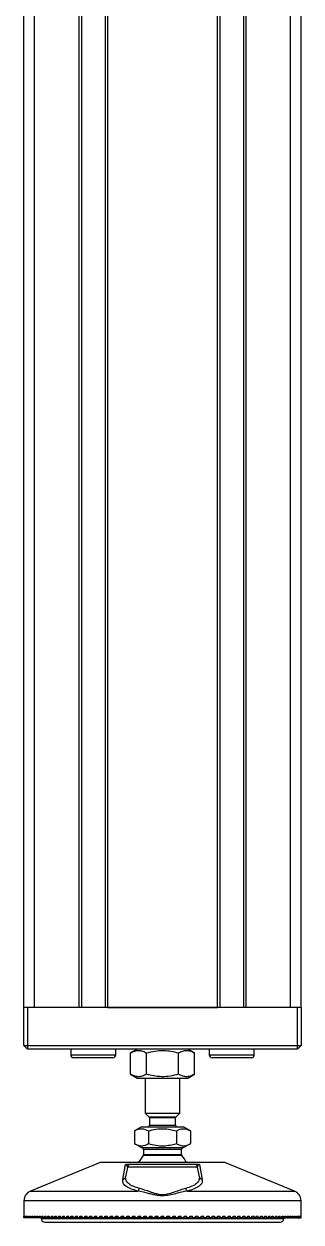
# Model space of a CAD drawing. Header units: millimetres. Extents: x 15 to 415, y 5 to 292.
# Drawn here: x 194.91 to 198.91, y 93.44 to 110.75 of the extents above; entities that cross this region are included whole.
import ezdxf

# ---------------------------------------------------------------- set-up
doc = ezdxf.new("R2010")
doc.units = ezdxf.units.MM

msp = doc.modelspace()

# ---------------------------------------------------------------- linework, layer by layer
at = {"color": 7, "linetype": 'Continuous', "lineweight": 25}
for p, q in [((194.90737, 96.53944), (194.90737, 123.08944)), ((195.05737, 96.53944), (195.05737, 123.08944)), ((195.70237, 96.53944), (195.70237, 123.08944)), ((195.73592, 123.08944), (195.73592, 96.53944)), ((196.07881, 123.08944), (196.07881, 96.53944)), ((196.11237, 123.08944), (196.11237, 96.53944)), ((197.70237, 96.53944), (197.70237, 123.08944)), ((197.73592, 123.08944), (197.73592, 96.53944)), ((198.07881, 123.08944), (198.07881, 96.53944)), ((198.11237, 123.08944), (198.11237, 96.53944)), ((198.75737, 96.53944), (198.75737, 123.08944)), ((198.90737, 96.53944), (198.90737, 123.08944)), ((194.90737, 95.98944), (194.90737, 96.53944)), ((194.95737, 96.53944), (194.90737, 96.53944)), ((194.95737, 96.53944), (194.95737, 95.98944)), ((198.85737, 96.53944), (194.95737, 96.53944)), ((195.70237, 96.53944), (195.05737, 96.53944)), ((196.11237, 96.53944), (197.70237, 96.53944)), ((198.75737, 96.53944), (198.11237, 96.53944)), ((198.85737, 95.98944), (198.85737, 96.53944)), ((198.90737, 96.53944), (198.85737, 96.53944)), ((198.90737, 96.53944), (198.90737, 95.98944)), ((194.90737, 95.98944), (194.95737, 95.98944)), ((194.95737, 95.93944), (194.90737, 95.98944)), ((194.95737, 95.98944), (198.85737, 95.98944)), ((194.95737, 95.98944), (194.95737, 95.93944)), ((198.85737, 95.93944), (194.95737, 95.93944)), ((195.58237, 95.93944), (195.58237, 95.85444)), ((196.23237, 95.85444), (196.23237, 95.93944)), ((196.54237, 95.93944), (196.44549, 95.88351)), ((197.36925, 95.88351), (197.27237, 95.93944)), ((197.58237, 95.93944), (197.58237, 95.85444)), ((198.23237, 95.85444), (198.23237, 95.93944)), ((198.85737, 95.98944), (198.90737, 95.98944)), ((198.85737, 95.93944), (198.85737, 95.98944)), ((198.90737, 95.98944), (198.85737, 95.93944)), ((196.19237, 95.81444), (195.62237, 95.81444)), ((196.44549, 95.57538), (196.44549, 95.88351)), ((196.67643, 95.57538), (196.67643, 95.88351)), ((197.13831, 95.57538), (197.13831, 95.88351)), ((197.36925, 95.57538), (197.36925, 95.88351)), ((198.19237, 95.81444), (197.62237, 95.81444)), ((196.44549, 95.57538), (196.54237, 95.51944)), ((197.27237, 95.51944), (197.36925, 95.57538)), ((196.54237, 95.51944), (197.27237, 95.51944)), ((196.65737, 95.51944), (196.65737, 95.01478)), ((197.15737, 95.01478), (197.15737, 95.51944)), ((196.65737, 95.01478), (196.71004, 94.9621)), ((196.65737, 95.01478), (197.15737, 95.01478)), ((196.71737, 94.94442), (196.71737, 94.83978)), ((197.09737, 94.83978), (197.09737, 94.94442)), ((197.10469, 94.9621), (197.15737, 95.01478)), ((196.60322, 94.81478), (196.50322, 94.75704)), ((196.50322, 94.75704), (196.50322, 94.57251)), ((196.60322, 94.81478), (197.21151, 94.81478)), ((196.70529, 94.75704), (196.70529, 94.57251)), ((197.10944, 94.75704), (197.10944, 94.57251)), ((197.31151, 94.75704), (197.21151, 94.81478)), ((197.31151, 94.75704), (197.31151, 94.57251)), ((196.50322, 94.57251), (196.60322, 94.51478)), ((197.21151, 94.51478), (197.31151, 94.57251)), ((196.60322, 94.51478), (197.21151, 94.51478)), ((196.63237, 94.48978), (196.63237, 94.41577)), ((197.18237, 94.41577), (197.18237, 94.48978)), ((196.00737, 94.29924), (195.00057, 93.88737)), ((196.90737, 94.29924), (196.00737, 94.29924)), ((196.33336, 94.05504), (196.3745, 94.27052)), ((196.40008, 94.23292), (196.37534, 94.09263)), ((197.41465, 94.23292), (196.40008, 94.23292)), ((197.80737, 94.29924), (196.90737, 94.29924)), ((197.43939, 94.09263), (197.41465, 94.23292)), ((197.44024, 94.27052), (197.48137, 94.05504)), ((198.81416, 93.88737), (197.80737, 94.29924)), ((194.90737, 93.74854), (194.90737, 93.49924)), ((198.90737, 93.49924), (198.90737, 93.74854)), ((194.90749, 93.49924), (194.90737, 93.49924)), ((194.90749, 93.52424), (194.90832, 93.52424)), ((194.90749, 93.49924), (194.90749, 93.52424)), ((194.90832, 93.49924), (194.90749, 93.49924)), ((194.90832, 93.49924), (194.90832, 93.52424)), ((194.91016, 93.49924), (194.90832, 93.49924)), ((194.91016, 93.52424), (194.91267, 93.52424)), ((194.91016, 93.49924), (194.91016, 93.52424)), ((194.91267, 93.49924), (194.91016, 93.49924)), ((194.91267, 93.49924), (194.91267, 93.52424)), ((194.91633, 93.49924), (194.91267, 93.49924)), ((194.91633, 93.52424), (194.92051, 93.52424)), ((194.91633, 93.49924), (194.91633, 93.52424)), ((194.92051, 93.49924), (194.91633, 93.49924)), ((194.92051, 93.49924), (194.92051, 93.52424)), ((194.926, 93.49924), (194.92051, 93.49924)), ((194.926, 93.52424), (194.93184, 93.52424)), ((194.926, 93.49924), (194.926, 93.52424)), ((194.93184, 93.49924), (194.926, 93.49924)), ((194.93184, 93.49924), (194.93184, 93.52424)), ((194.93914, 93.49924), (194.93184, 93.49924)), ((194.93914, 93.52424), (194.94664, 93.52424)), ((194.93914, 93.49924), (194.93914, 93.52424)), ((194.94664, 93.49924), (194.93914, 93.49924)), ((194.94664, 93.49924), (194.94664, 93.52424)), ((194.95574, 93.49924), (194.94664, 93.49924)), ((194.95574, 93.52424), (194.96487, 93.52424)), ((194.95574, 93.49924), (194.95574, 93.52424)), ((194.96487, 93.49924), (194.95574, 93.49924)), ((194.96487, 93.49924), (194.96487, 93.52424)), ((194.97576, 93.49924), (194.96487, 93.49924)), ((194.97576, 93.52424), (194.98652, 93.52424)), ((194.97576, 93.49924), (194.97576, 93.52424)), ((194.98652, 93.49924), (194.97576, 93.49924)), ((194.98652, 93.49924), (194.98652, 93.52424)), ((194.99917, 93.49924), (194.98652, 93.49924)), ((194.99917, 93.52424), (195.01153, 93.52424)), ((194.99917, 93.49924), (194.99917, 93.52424)), ((195.01153, 93.49924), (194.99917, 93.49924)), ((195.01153, 93.49924), (195.01153, 93.52424)), ((195.02592, 93.49924), (195.01153, 93.49924)), ((195.02592, 93.52424), (195.03987, 93.52424)), ((195.02592, 93.49924), (195.02592, 93.52424)), ((195.03987, 93.49924), (195.02592, 93.49924)), ((195.03987, 93.49924), (195.03987, 93.52424)), ((195.05598, 93.49924), (195.03987, 93.49924)), ((195.05598, 93.52424), (195.07148, 93.52424)), ((195.05598, 93.49924), (195.05598, 93.52424)), ((195.07148, 93.49924), (195.05598, 93.49924)), ((195.07148, 93.49924), (195.07148, 93.52424)), ((195.08929, 93.49924), (195.07148, 93.49924)), ((195.08929, 93.52424), (195.10632, 93.52424)), ((195.08929, 93.49924), (195.08929, 93.52424)), ((195.10632, 93.49924), (195.08929, 93.49924)), ((195.10632, 93.49924), (195.10632, 93.52424)), ((195.12578, 93.49924), (195.10632, 93.49924)), ((195.12578, 93.52424), (195.14431, 93.52424)), ((195.12578, 93.49924), (195.12578, 93.52424)), ((195.14431, 93.49924), (195.12578, 93.49924)), ((195.14431, 93.49924), (195.14431, 93.52424)), ((195.1654, 93.49924), (195.14431, 93.49924)), ((195.15737, 93.49924), (195.15737, 93.48944)), ((195.1654, 93.52424), (195.1854, 93.52424)), ((195.1654, 93.49924), (195.1654, 93.52424)), ((195.1854, 93.49924), (195.1654, 93.49924)), ((195.1854, 93.49924), (195.1854, 93.52424)), ((195.20808, 93.49924), (195.1854, 93.49924)), ((195.20808, 93.52424), (195.22951, 93.52424)), ((195.20808, 93.49924), (195.20808, 93.52424)), ((195.22951, 93.49924), (195.20808, 93.49924)), ((195.22951, 93.49924), (195.22951, 93.52424)), ((195.25374, 93.49924), (195.22951, 93.49924)), ((195.25374, 93.52424), (195.27656, 93.52424)), ((195.25374, 93.49924), (195.25374, 93.52424)), ((195.27656, 93.49924), (195.25374, 93.49924)), ((195.27656, 93.49924), (195.27656, 93.52424)), ((195.30229, 93.49924), (195.27656, 93.49924)), ((195.30229, 93.52424), (195.32648, 93.52424)), ((195.30229, 93.49924), (195.30229, 93.52424)), ((195.32648, 93.49924), (195.30229, 93.49924)), ((195.32648, 93.49924), (195.32648, 93.52424)), ((195.35367, 93.49924), (195.32648, 93.49924)), ((195.35367, 93.52424), (195.37917, 93.52424)), ((195.35367, 93.49924), (195.35367, 93.52424)), ((195.37917, 93.49924), (195.35367, 93.49924)), ((195.37917, 93.49924), (195.37917, 93.52424)), ((195.40777, 93.49924), (195.37917, 93.49924)), ((195.40777, 93.52424), (195.43453, 93.52424)), ((195.40777, 93.49924), (195.40777, 93.52424)), ((195.43453, 93.49924), (195.40777, 93.49924)), ((195.43453, 93.49924), (195.43453, 93.52424)), ((195.4645, 93.49924), (195.43453, 93.49924)), ((195.4645, 93.52424), (195.49249, 93.52424)), ((195.4645, 93.49924), (195.4645, 93.52424)), ((195.49249, 93.49924), (195.4645, 93.49924)), ((195.49249, 93.49924), (195.49249, 93.52424)), ((195.52376, 93.49924), (195.49249, 93.49924)), ((195.52376, 93.52424), (195.55292, 93.52424)), ((195.52376, 93.49924), (195.52376, 93.52424)), ((195.55292, 93.49924), (195.52376, 93.49924)), ((195.55292, 93.49924), (195.55292, 93.52424)), ((195.58545, 93.49924), (195.55292, 93.49924)), ((195.58545, 93.52424), (195.61573, 93.52424)), ((195.58545, 93.49924), (195.58545, 93.52424)), ((195.61573, 93.49924), (195.58545, 93.49924)), ((195.61573, 93.49924), (195.61573, 93.52424)), ((195.64946, 93.49924), (195.61573, 93.49924)), ((195.64946, 93.52424), (195.68081, 93.52424)), ((195.64946, 93.49924), (195.64946, 93.52424)), ((195.68081, 93.49924), (195.64946, 93.49924)), ((195.68081, 93.49924), (195.68081, 93.52424)), ((195.71567, 93.49924), (195.68081, 93.49924)), ((195.71567, 93.52424), (195.74803, 93.52424)), ((195.71567, 93.49924), (195.71567, 93.52424)), ((195.74803, 93.49924), (195.71567, 93.49924)), ((195.74803, 93.49924), (195.74803, 93.52424)), ((195.78398, 93.49924), (195.74803, 93.49924)), ((195.78398, 93.52424), (195.8173, 93.52424)), ((195.78398, 93.49924), (195.78398, 93.52424)), ((195.8173, 93.49924), (195.78398, 93.49924)), ((195.8173, 93.49924), (195.8173, 93.52424)), ((195.85426, 93.49924), (195.8173, 93.49924)), ((195.85426, 93.52424), (195.88847, 93.52424)), ((195.85426, 93.49924), (195.85426, 93.52424)), ((195.88847, 93.49924), (195.85426, 93.49924)), ((195.88847, 93.49924), (195.88847, 93.52424)), ((195.92638, 93.49924), (195.88847, 93.49924)), ((195.92638, 93.52424), (195.96143, 93.52424)), ((195.92638, 93.49924), (195.92638, 93.52424)), ((195.96143, 93.49924), (195.92638, 93.49924)), ((195.96143, 93.49924), (195.96143, 93.52424)), ((196.00023, 93.49924), (195.96143, 93.49924)), ((196.00023, 93.52424), (196.03605, 93.52424)), ((196.00023, 93.49924), (196.00023, 93.52424)), ((196.03605, 93.49924), (196.00023, 93.49924)), ((196.03605, 93.49924), (196.03605, 93.52424)), ((196.07566, 93.49924), (196.03605, 93.49924)), ((196.07566, 93.52424), (196.1122, 93.52424)), ((196.07566, 93.49924), (196.07566, 93.52424)), ((196.1122, 93.49924), (196.07566, 93.49924)), ((196.1122, 93.49924), (196.1122, 93.52424)), ((196.15256, 93.49924), (196.1122, 93.49924)), ((196.15256, 93.52424), (196.18975, 93.52424)), ((196.15256, 93.49924), (196.15256, 93.52424)), ((196.18975, 93.49924), (196.15256, 93.49924)), ((196.18975, 93.49924), (196.18975, 93.52424)), ((196.23078, 93.49924), (196.18975, 93.49924)), ((196.23078, 93.52424), (196.26855, 93.52424)), ((196.23078, 93.49924), (196.23078, 93.52424)), ((196.26855, 93.49924), (196.23078, 93.49924)), ((196.26855, 93.49924), (196.26855, 93.52424)), ((196.31019, 93.49924), (196.26855, 93.49924)), ((196.31019, 93.52424), (196.34848, 93.52424)), ((196.31019, 93.49924), (196.31019, 93.52424)), ((196.34848, 93.49924), (196.31019, 93.49924)), ((196.34848, 93.49924), (196.34848, 93.52424)), ((196.39064, 93.49924), (196.34848, 93.49924)), ((196.39064, 93.52424), (196.42938, 93.52424)), ((196.39064, 93.49924), (196.39064, 93.52424)), ((196.42938, 93.49924), (196.39064, 93.49924)), ((196.42938, 93.49924), (196.42938, 93.52424)), ((196.472, 93.49924), (196.42938, 93.49924)), ((196.472, 93.52424), (196.51113, 93.52424)), ((196.472, 93.49924), (196.472, 93.52424)), ((196.51113, 93.49924), (196.472, 93.49924)), ((196.51113, 93.49924), (196.51113, 93.52424)), ((196.55413, 93.49924), (196.51113, 93.49924)), ((196.55413, 93.52424), (196.59357, 93.52424)), ((196.55413, 93.49924), (196.55413, 93.52424)), ((196.59357, 93.49924), (196.55413, 93.49924)), ((196.59357, 93.49924), (196.59357, 93.52424)), ((196.63687, 93.49924), (196.59357, 93.49924)), ((196.63687, 93.52424), (196.67655, 93.52424)), ((196.63687, 93.49924), (196.63687, 93.52424)), ((196.66819, 93.49924), (196.63687, 93.49924)), ((196.66819, 93.52424), (196.66819, 93.49924)), ((196.67655, 93.49924), (196.66819, 93.49924)), ((196.67655, 93.49924), (196.67655, 93.52424)), ((196.72009, 93.49924), (196.67655, 93.49924)), ((196.72009, 93.52424), (196.75995, 93.52424)), ((196.72009, 93.49924), (196.72009, 93.52424)), ((196.741, 93.49924), (196.72009, 93.49924)), ((196.741, 93.52424), (196.741, 93.49924)), ((196.75995, 93.49924), (196.741, 93.49924)), ((196.75995, 93.49924), (196.75995, 93.52424)), ((196.80364, 93.49924), (196.75995, 93.49924)), ((196.80364, 93.52424), (196.8436, 93.52424)), ((196.80364, 93.49924), (196.80364, 93.52424)), ((196.8141, 93.49924), (196.80364, 93.49924)), ((196.8141, 93.52424), (196.8141, 93.49924)), ((196.83408, 93.49924), (196.8141, 93.49924)), ((196.8436, 93.49924), (196.83408, 93.49924)), ((196.8436, 93.49924), (196.8436, 93.52424)), ((196.88737, 93.49924), (196.8436, 93.49924)), ((196.88737, 93.52424), (196.92737, 93.52424)), ((196.88737, 93.49924), (196.88737, 93.52424)), ((196.90737, 93.49924), (196.88737, 93.49924)), ((196.92737, 93.49924), (196.90737, 93.49924)), ((196.92737, 93.49924), (196.92737, 93.52424)), ((196.97113, 93.49924), (196.92737, 93.49924)), ((196.97113, 93.52424), (197.0111, 93.52424)), ((196.97113, 93.49924), (196.97113, 93.52424)), ((196.98065, 93.49924), (196.97113, 93.49924)), ((197.00063, 93.49924), (196.98065, 93.49924)), ((197.00063, 93.52424), (197.00063, 93.49924)), ((197.00063, 93.49924), (197.0111, 93.49924)), ((197.0111, 93.49924), (197.0111, 93.52424)), ((197.05478, 93.49924), (197.0111, 93.49924)), ((197.05478, 93.52424), (197.09464, 93.52424)), ((197.05478, 93.49924), (197.05478, 93.52424)), ((197.07373, 93.49924), (197.05478, 93.49924)), ((197.07373, 93.52424), (197.07373, 93.49924)), ((197.07373, 93.49924), (197.09464, 93.49924)), ((197.09464, 93.49924), (197.09464, 93.52424)), ((197.13818, 93.49924), (197.09464, 93.49924)), ((197.13818, 93.52424), (197.17786, 93.52424)), ((197.13818, 93.49924), (197.13818, 93.52424)), ((197.14654, 93.49924), (197.13818, 93.49924)), ((197.14654, 93.52424), (197.14654, 93.49924)), ((197.14654, 93.49924), (197.17786, 93.49924)), ((197.17786, 93.49924), (197.17786, 93.52424)), ((197.22117, 93.49924), (197.17786, 93.49924)), ((197.22117, 93.52424), (197.26061, 93.52424)), ((197.22117, 93.49924), (197.22117, 93.52424)), ((197.22117, 93.49924), (197.26061, 93.49924)), ((197.26061, 93.49924), (197.26061, 93.52424)), ((197.30361, 93.49924), (197.26061, 93.49924)), ((197.30361, 93.52424), (197.34273, 93.52424)), ((197.30361, 93.49924), (197.30361, 93.52424)), ((197.30361, 93.49924), (197.34273, 93.49924)), ((197.34273, 93.49924), (197.34273, 93.52424)), ((197.38535, 93.49924), (197.34273, 93.49924)), ((197.38535, 93.52424), (197.42409, 93.52424)), ((197.38535, 93.49924), (197.38535, 93.52424)), ((197.38535, 93.49924), (197.42409, 93.49924)), ((197.42409, 93.49924), (197.42409, 93.52424)), ((197.46625, 93.49924), (197.42409, 93.49924)), ((197.46625, 93.52424), (197.50455, 93.52424)), ((197.46625, 93.49924), (197.46625, 93.52424)), ((197.46625, 93.49924), (197.50455, 93.49924)), ((197.50455, 93.49924), (197.50455, 93.52424)), ((197.54618, 93.49924), (197.50455, 93.49924)), ((197.54618, 93.52424), (197.58395, 93.52424)), ((197.54618, 93.49924), (197.54618, 93.52424)), ((197.54618, 93.49924), (197.58395, 93.49924)), ((197.58395, 93.49924), (197.58395, 93.52424)), ((197.62498, 93.49924), (197.58395, 93.49924)), ((197.62498, 93.52424), (197.66217, 93.52424)), ((197.62498, 93.49924), (197.62498, 93.52424)), ((197.62498, 93.49924), (197.66217, 93.49924)), ((197.66217, 93.49924), (197.66217, 93.52424)), ((197.70253, 93.49924), (197.66217, 93.49924)), ((197.70253, 93.52424), (197.73907, 93.52424)), ((197.70253, 93.49924), (197.70253, 93.52424)), ((197.70253, 93.49924), (197.73907, 93.49924)), ((197.73907, 93.49924), (197.73907, 93.52424)), ((197.77868, 93.49924), (197.73907, 93.49924)), ((197.77868, 93.52424), (197.81451, 93.52424)), ((197.77868, 93.49924), (197.77868, 93.52424)), ((197.77868, 93.49924), (197.81451, 93.49924)), ((197.81451, 93.49924), (197.81451, 93.52424)), ((197.8533, 93.49924), (197.81451, 93.49924)), ((197.8533, 93.52424), (197.88835, 93.52424)), ((197.8533, 93.49924), (197.8533, 93.52424)), ((197.8533, 93.49924), (197.88835, 93.49924)), ((197.88835, 93.49924), (197.88835, 93.52424)), ((197.92626, 93.49924), (197.88835, 93.49924)), ((197.92626, 93.52424), (197.96048, 93.52424)), ((197.92626, 93.49924), (197.92626, 93.52424)), ((197.92626, 93.49924), (197.96048, 93.49924)), ((197.96048, 93.49924), (197.96048, 93.52424)), ((197.99744, 93.49924), (197.96048, 93.49924)), ((197.99744, 93.52424), (198.03075, 93.52424)), ((197.99744, 93.49924), (197.99744, 93.52424)), ((197.99744, 93.49924), (198.03075, 93.49924)), ((198.03075, 93.49924), (198.03075, 93.52424)), ((198.0667, 93.49924), (198.03075, 93.49924)), ((198.0667, 93.52424), (198.09906, 93.52424)), ((198.0667, 93.49924), (198.0667, 93.52424)), ((198.0667, 93.49924), (198.09906, 93.49924)), ((198.09906, 93.49924), (198.09906, 93.52424)), ((198.13393, 93.49924), (198.09906, 93.49924)), ((198.13393, 93.52424), (198.16527, 93.52424)), ((198.13393, 93.49924), (198.13393, 93.52424)), ((198.13393, 93.49924), (198.16527, 93.49924)), ((198.16527, 93.49924), (198.16527, 93.52424)), ((198.199, 93.49924), (198.16527, 93.49924)), ((198.199, 93.52424), (198.22928, 93.52424)), ((198.199, 93.49924), (198.199, 93.52424)), ((198.199, 93.49924), (198.22928, 93.49924)), ((198.22928, 93.49924), (198.22928, 93.52424)), ((198.26181, 93.49924), (198.22928, 93.49924)), ((198.26181, 93.52424), (198.29097, 93.52424)), ((198.26181, 93.49924), (198.26181, 93.52424)), ((198.26181, 93.49924), (198.29097, 93.49924)), ((198.29097, 93.49924), (198.29097, 93.52424)), ((198.32225, 93.49924), (198.29097, 93.49924)), ((198.32225, 93.52424), (198.35023, 93.52424)), ((198.32225, 93.49924), (198.32225, 93.52424)), ((198.32225, 93.49924), (198.35023, 93.49924)), ((198.35023, 93.49924), (198.35023, 93.52424)), ((198.3802, 93.49924), (198.35023, 93.49924)), ((198.3802, 93.52424), (198.40696, 93.52424)), ((198.3802, 93.49924), (198.3802, 93.52424)), ((198.3802, 93.49924), (198.40696, 93.49924)), ((198.40696, 93.49924), (198.40696, 93.52424)), ((198.43557, 93.49924), (198.40696, 93.49924)), ((198.43557, 93.52424), (198.46106, 93.52424)), ((198.43557, 93.49924), (198.43557, 93.52424)), ((198.43557, 93.49924), (198.46106, 93.49924)), ((198.46106, 93.49924), (198.46106, 93.52424)), ((198.48825, 93.49924), (198.46106, 93.49924)), ((198.48825, 93.52424), (198.51244, 93.52424)), ((198.48825, 93.49924), (198.48825, 93.52424)), ((198.48825, 93.49924), (198.51244, 93.49924)), ((198.51244, 93.49924), (198.51244, 93.52424)), ((198.53817, 93.49924), (198.51244, 93.49924)), ((198.53817, 93.52424), (198.561, 93.52424)), ((198.53817, 93.49924), (198.53817, 93.52424)), ((198.53817, 93.49924), (198.561, 93.49924)), ((198.561, 93.49924), (198.561, 93.52424)), ((198.58522, 93.49924), (198.561, 93.49924)), ((198.58522, 93.52424), (198.60665, 93.52424)), ((198.58522, 93.49924), (198.58522, 93.52424)), ((198.58522, 93.49924), (198.60665, 93.49924)), ((198.60665, 93.49924), (198.60665, 93.52424)), ((198.62933, 93.49924), (198.60665, 93.49924)), ((198.62933, 93.52424), (198.64933, 93.52424)), ((198.62933, 93.49924), (198.62933, 93.52424)), ((198.62933, 93.49924), (198.64933, 93.49924)), ((198.64933, 93.49924), (198.64933, 93.52424)), ((198.67042, 93.49924), (198.64933, 93.49924)), ((198.65737, 93.48944), (198.65737, 93.49924)), ((198.67042, 93.52424), (198.68895, 93.52424)), ((198.67042, 93.49924), (198.67042, 93.52424)), ((198.67042, 93.49924), (198.68895, 93.49924)), ((198.68895, 93.49924), (198.68895, 93.52424)), ((198.70841, 93.49924), (198.68895, 93.49924)), ((198.70841, 93.52424), (198.72545, 93.52424)), ((198.70841, 93.49924), (198.70841, 93.52424)), ((198.70841, 93.49924), (198.72545, 93.49924)), ((198.72545, 93.49924), (198.72545, 93.52424)), ((198.74325, 93.49924), (198.72545, 93.49924)), ((198.74325, 93.52424), (198.75875, 93.52424)), ((198.74325, 93.49924), (198.74325, 93.52424)), ((198.74325, 93.49924), (198.75875, 93.49924)), ((198.75875, 93.49924), (198.75875, 93.52424)), ((198.77486, 93.49924), (198.75875, 93.49924)), ((198.77486, 93.52424), (198.78881, 93.52424)), ((198.77486, 93.49924), (198.77486, 93.52424)), ((198.77486, 93.49924), (198.78881, 93.49924)), ((198.78881, 93.49924), (198.78881, 93.52424)), ((198.8032, 93.49924), (198.78881, 93.49924)), ((198.8032, 93.52424), (198.81556, 93.52424)), ((198.8032, 93.49924), (198.8032, 93.52424)), ((198.8032, 93.49924), (198.81556, 93.49924)), ((198.81556, 93.49924), (198.81556, 93.52424)), ((198.82822, 93.49924), (198.81556, 93.49924)), ((198.82822, 93.52424), (198.83897, 93.52424)), ((198.82822, 93.49924), (198.82822, 93.52424)), ((198.82822, 93.49924), (198.83897, 93.49924)), ((198.83897, 93.49924), (198.83897, 93.52424)), ((198.84986, 93.49924), (198.83897, 93.49924)), ((198.84986, 93.52424), (198.85899, 93.52424)), ((198.84986, 93.49924), (198.84986, 93.52424)), ((198.84986, 93.49924), (198.85899, 93.49924)), ((198.85899, 93.49924), (198.85899, 93.52424)), ((198.86809, 93.49924), (198.85899, 93.49924)), ((198.86809, 93.52424), (198.87559, 93.52424)), ((198.86809, 93.49924), (198.86809, 93.52424)), ((198.86809, 93.49924), (198.87559, 93.49924)), ((198.87559, 93.49924), (198.87559, 93.52424)), ((198.88289, 93.49924), (198.87559, 93.49924)), ((198.88289, 93.52424), (198.88873, 93.52424)), ((198.88289, 93.49924), (198.88289, 93.52424)), ((198.88289, 93.49924), (198.88873, 93.49924)), ((198.88873, 93.49924), (198.88873, 93.52424)), ((198.89422, 93.49924), (198.88873, 93.49924)), ((198.89422, 93.52424), (198.8984, 93.52424)), ((198.89422, 93.49924), (198.89422, 93.52424)), ((198.89422, 93.49924), (198.8984, 93.49924)), ((198.8984, 93.49924), (198.8984, 93.52424)), ((198.90206, 93.49924), (198.8984, 93.49924)), ((198.90206, 93.52424), (198.90458, 93.52424)), ((198.90206, 93.49924), (198.90206, 93.52424)), ((198.90206, 93.49924), (198.90458, 93.49924)), ((198.90458, 93.49924), (198.90458, 93.52424)), ((198.90641, 93.49924), (198.90458, 93.49924)), ((198.90641, 93.52424), (198.90725, 93.52424)), ((198.90641, 93.49924), (198.90641, 93.52424)), ((198.90641, 93.49924), (198.90725, 93.49924)), ((198.90725, 93.49924), (198.90725, 93.52424)), ((198.90737, 93.49924), (198.90725, 93.49924)), ((195.20737, 93.43944), (198.60737, 93.43944))]:
    msp.add_line(p, q, dxfattribs=at)
at = {"color": 8, "linetype": 'Continuous', "lineweight": 25}
for p, q in [((195.58237, 95.85444), (196.23237, 95.85444)), ((197.58237, 95.85444), (198.23237, 95.85444)), ((196.71004, 94.9621), (197.10469, 94.9621)), ((197.09737, 94.94442), (196.71737, 94.94442)), ((196.71737, 94.83978), (197.09737, 94.83978)), ((197.18862, 94.39924), (196.62612, 94.39924)), ((197.18237, 94.48978), (196.63237, 94.48978)), ((196.63237, 94.41577), (197.18237, 94.41577)), ((195.00057, 93.88737), (196.54783, 93.88737)), ((197.26691, 93.88737), (198.81416, 93.88737)), ((194.90737, 93.74854), (196.90737, 93.74854)), ((196.90737, 93.74854), (198.90737, 93.74854)), ((195.15737, 93.48944), (198.65737, 93.48944))]:
    msp.add_line(p, q, dxfattribs=at)
at = {"color": 7, "linetype": 'Continuous', "lineweight": 25, "flags": 128}
msp.add_lwpolyline([(196.62612, 94.39924), (196.57783, 94.33018), (196.56282, 94.29924)], dxfattribs=at)
at = {"color": 7, "linetype": 'Continuous', "lineweight": 25}
for centre, radius, start, end in [((195.62237, 95.85444), 0.04, 180, 270), ((196.19237, 95.85444), 0.04, 270, 0), ((197.62237, 95.85444), 0.04, 180, 270), ((198.19237, 95.85444), 0.04, 270, 0), ((196.69237, 94.94442), 0.025, 0, 45), ((197.12237, 94.94442), 0.025, 135, 180), ((196.69237, 94.83978), 0.025, 270, 0), ((197.12237, 94.83978), 0.025, 180, 270), ((196.60737, 94.48978), 0.025, 360, 90), ((196.60737, 94.41577), 0.025, 318.590378, 0), ((197.20737, 94.48978), 0.025, 90, 180), ((197.20737, 94.41577), 0.025, 180, 221.409622), ((196.90737, 94.1512), 0.375, 23.251703, 41.409622), ((196.44932, 94.22424), 0.05, 90, 170), ((197.36541, 94.22424), 0.05, 10, 90), ((195.05737, 93.74854), 0.15, 112.249024, 180), ((198.75737, 93.74854), 0.15, 0, 67.750976), ((195.20737, 93.48944), 0.05, 180, 270), ((198.60737, 93.48944), 0.05, 270, 0)]:
    msp.add_arc(centre, radius, start, end, dxfattribs=at)
for points, knots in [([(196.44549, 95.88351), (196.46553, 95.89383), (196.50605, 95.91469), (196.56609, 95.92232), (196.62349, 95.91112), (196.65867, 95.89277), (196.67643, 95.88351)], [0, 0, 0, 0, 0.26461361, 0.53496576, 0.76535242, 1, 1, 1, 1]), ([(196.67643, 95.88351), (196.71652, 95.89383), (196.79756, 95.91469), (196.91764, 95.92232), (197.03243, 95.91112), (197.1028, 95.89277), (197.13831, 95.88351)], [0, 0, 0, 0, 0.26461361, 0.53496576, 0.76535242, 1, 1, 1, 1]), ([(197.13831, 95.88351), (197.15835, 95.89383), (197.19887, 95.91469), (197.25892, 95.92232), (197.31631, 95.91112), (197.35149, 95.89277), (197.36925, 95.88351)], [0, 0, 0, 0, 0.264613605, 0.534965755, 0.765352421, 1, 1, 1, 1]), ([(196.67643, 95.57538), (196.66647, 95.56995), (196.64652, 95.55907), (196.61583, 95.54739), (196.58451, 95.54028), (196.55436, 95.53895), (196.52578, 95.54252), (196.49886, 95.54995), (196.47202, 95.56081), (196.45434, 95.57052), (196.44549, 95.57538)], [0, 0, 0, 0, 0.13203281, 0.26458016, 0.39928784, 0.53502145, 0.64990165, 0.76541262, 0.88251129, 1, 1, 1, 1]), ([(197.13831, 95.57538), (197.09822, 95.56506), (197.01717, 95.5442), (196.89709, 95.53657), (196.7823, 95.54777), (196.71193, 95.56612), (196.67643, 95.57538)], [0, 0, 0, 0, 0.26461361, 0.53496576, 0.76535242, 1, 1, 1, 1]), ([(197.36925, 95.57538), (197.35929, 95.56995), (197.33934, 95.55907), (197.30865, 95.54739), (197.27733, 95.54028), (197.24718, 95.53895), (197.2186, 95.54252), (197.19168, 95.54995), (197.16484, 95.56081), (197.14716, 95.57052), (197.13831, 95.57538)], [0, 0, 0, 0, 0.13203281, 0.26458016, 0.39928784, 0.53502145, 0.64990165, 0.76541262, 0.88251129, 1, 1, 1, 1]), ([(196.50322, 94.75704), (196.52075, 94.766), (196.55619, 94.78412), (196.62496, 94.79417), (196.67419, 94.77142), (196.70529, 94.75704)], [0, 0, 0, 0, 0.26487363, 0.53549144, 1, 1, 1, 1]), ([(196.70529, 94.75704), (196.74035, 94.766), (196.81123, 94.78412), (196.94877, 94.79417), (197.04723, 94.77142), (197.10944, 94.75704)], [0, 0, 0, 0, 0.26487363, 0.53549144, 1, 1, 1, 1]), ([(197.10944, 94.75704), (197.12697, 94.766), (197.1624, 94.78412), (197.23118, 94.79417), (197.28041, 94.77142), (197.31151, 94.75704)], [0, 0, 0, 0, 0.26487363, 0.53549144, 1, 1, 1, 1]), ([(196.50322, 94.57251), (196.52075, 94.56355), (196.55619, 94.54544), (196.62496, 94.53539), (196.67419, 94.55814), (196.70529, 94.57251)], [0, 0, 0, 0, 0.26487364, 0.53549145, 1, 1, 1, 1]), ([(196.70529, 94.57251), (196.74035, 94.56355), (196.81123, 94.54544), (196.94877, 94.53539), (197.04723, 94.55814), (197.10944, 94.57251)], [0, 0, 0, 0, 0.26487364, 0.53549145, 1, 1, 1, 1]), ([(197.10944, 94.57251), (197.12697, 94.56355), (197.1624, 94.54544), (197.23118, 94.53539), (197.28041, 94.55814), (197.31151, 94.57251)], [0, 0, 0, 0, 0.26487364, 0.53549145, 1, 1, 1, 1]), ([(196.3745, 94.27052), (196.37961, 94.27153), (196.39156, 94.2739), (196.40229, 94.27412), (196.40843, 94.27424)], [0, 0, 0, 0, 0.42736376, 1, 1, 1, 1]), ([(196.40008, 94.23292), (196.39982, 94.23966), (196.39936, 94.25119), (196.39458, 94.26418), (196.37808, 94.26938), (196.3745, 94.27052)], [0, 0, 0, 0, 0.52319107, 0.89628059, 1, 1, 1, 1]), ([(196.40843, 94.27424), (196.40857, 94.27424), (196.41202, 94.27424), (196.41688, 94.27424), (196.4246, 94.27424), (196.43359, 94.27424), (196.44617, 94.27424), (196.44803, 94.27424), (196.44932, 94.27424)], [0, 0, 0, 0, 0.00342872, 0.08461702, 0.16091524, 0.28112812, 0.50055747, 1, 1, 1, 1]), ([(196.44932, 94.27424), (196.45544, 94.27424), (196.46485, 94.27424), (196.52197, 94.27424), (196.58109, 94.27424), (196.65447, 94.27424), (196.76111, 94.27424), (196.90737, 94.27424), (197.05362, 94.27424), (197.16027, 94.27424), (197.23365, 94.27424), (197.29276, 94.27424), (197.34988, 94.27424), (197.35929, 94.27424), (197.36541, 94.27424)], [0, 0, 0, 0, 0.11972842, 0.18418033, 0.25, 0.31581967, 0.38027158, 0.5, 0.61972842, 0.68418033, 0.75, 0.81581967, 0.88027158, 1, 1, 1, 1]), ([(197.36541, 94.27424), (197.36672, 94.27424), (197.36868, 94.27424), (197.3822, 94.27424), (197.39227, 94.27424), (197.39878, 94.27424), (197.40242, 94.27424), (197.40449, 94.27424), (197.40559, 94.27424), (197.40612, 94.27424), (197.40626, 94.27424), (197.40629, 94.27424), (197.4063, 94.27424), (197.4063, 94.27424), (197.4063, 94.27424)], [0, 0, 0, 0, 0.49942716, 0.74958484, 0.87461093, 0.93715685, 0.96851777, 0.9842368, 0.99584965, 0.99885645, 0.99966039, 0.99988784, 0.99995817, 1, 1, 1, 1]), ([(197.4063, 94.27424), (197.41245, 94.27412), (197.42317, 94.2739), (197.43513, 94.27153), (197.44024, 94.27052)], [0, 0, 0, 0, 0.572635324, 1, 1, 1, 1]), ([(197.44024, 94.27052), (197.43656, 94.26939), (197.42863, 94.26697), (197.42153, 94.26106), (197.41361, 94.24981), (197.41423, 94.23972), (197.41465, 94.23292)], [0, 0, 0, 0, 0.10375447, 0.22349763, 0.47726112, 1, 1, 1, 1]), ([(196.54783, 93.88737), (196.513, 93.89729), (196.44319, 93.91718), (196.374, 93.95735), (196.33299, 94.00326), (196.33324, 94.03778), (196.33336, 94.05504)], [0, 0, 0, 0, 0.24909018, 0.4992514, 0.74969708, 1, 1, 1, 1]), ([(196.33336, 94.05504), (196.33849, 94.05609), (196.34873, 94.05819), (196.36162, 94.06676), (196.37134, 94.07843), (196.37401, 94.0879), (196.37534, 94.09263)], [0, 0, 0, 0, 0.25007233, 0.5, 0.74992767, 1, 1, 1, 1]), ([(196.57353, 93.92496), (196.54194, 93.93462), (196.47708, 93.95446), (196.41407, 93.99381), (196.37501, 94.03995), (196.37523, 94.07441), (196.37534, 94.09263)], [0, 0, 0, 0, 0.24316946, 0.49938186, 0.73532542, 1, 1, 1, 1]), ([(197.43939, 94.09263), (197.4395, 94.07442), (197.43972, 94.0399), (197.4006, 93.99376), (197.33756, 93.95441), (197.27279, 93.93462), (197.2412, 93.92496)], [0, 0, 0, 0, 0.26463586, 0.50139308, 0.75686445, 1, 1, 1, 1]), ([(197.48137, 94.05504), (197.48147, 94.03776), (197.48166, 94.0032), (197.44062, 93.95726), (197.37145, 93.9171), (197.3017, 93.89726), (197.26691, 93.88737)], [0, 0, 0, 0, 0.25060264, 0.50150215, 0.75136032, 1, 1, 1, 1]), ([(197.48137, 94.05504), (197.47625, 94.05609), (197.46601, 94.05819), (197.45311, 94.06676), (197.4434, 94.07843), (197.44072, 94.0879), (197.43939, 94.09263)], [0, 0, 0, 0, 0.25007202, 0.5, 0.74992798, 1, 1, 1, 1]), ([(196.54783, 93.88737), (196.55058, 93.88913), (196.55608, 93.89264), (196.56343, 93.90156), (196.56961, 93.91243), (196.57222, 93.92079), (196.57353, 93.92496)], [0, 0, 0, 0, 0.25003535, 0.5, 0.74996465, 1, 1, 1, 1]), ([(197.26691, 93.88737), (197.2397, 93.88196), (197.18507, 93.87109), (197.09702, 93.84897), (197.0049, 93.82657), (196.91798, 93.81584), (196.84314, 93.82189), (196.77991, 93.83419), (196.67873, 93.8591), (196.60317, 93.87541), (196.54783, 93.88737)], [0, 0, 0, 0, 0.12362737, 0.24828246, 0.37375271, 0.50082149, 0.58490584, 0.66338051, 0.75342499, 1, 1, 1, 1]), ([(197.2412, 93.92496), (197.19056, 93.90881), (197.11453, 93.88457), (197.00031, 93.84398), (196.9069, 93.82775), (196.81353, 93.84425), (196.69993, 93.8855), (196.62401, 93.9092), (196.57353, 93.92496)], [0, 0, 0, 0, 0.250632087, 0.376261389, 0.500634361, 0.624963585, 0.750620405, 1, 1, 1, 1]), ([(197.2412, 93.92496), (197.24251, 93.92079), (197.24512, 93.91243), (197.2513, 93.90156), (197.25865, 93.89264), (197.26415, 93.88913), (197.26691, 93.88737)], [0, 0, 0, 0, 0.25003535, 0.5, 0.74996465, 1, 1, 1, 1])]:
    msp.add_open_spline(points, degree=3, knots=knots, dxfattribs=at)

doc.saveas('drawing.dxf')
